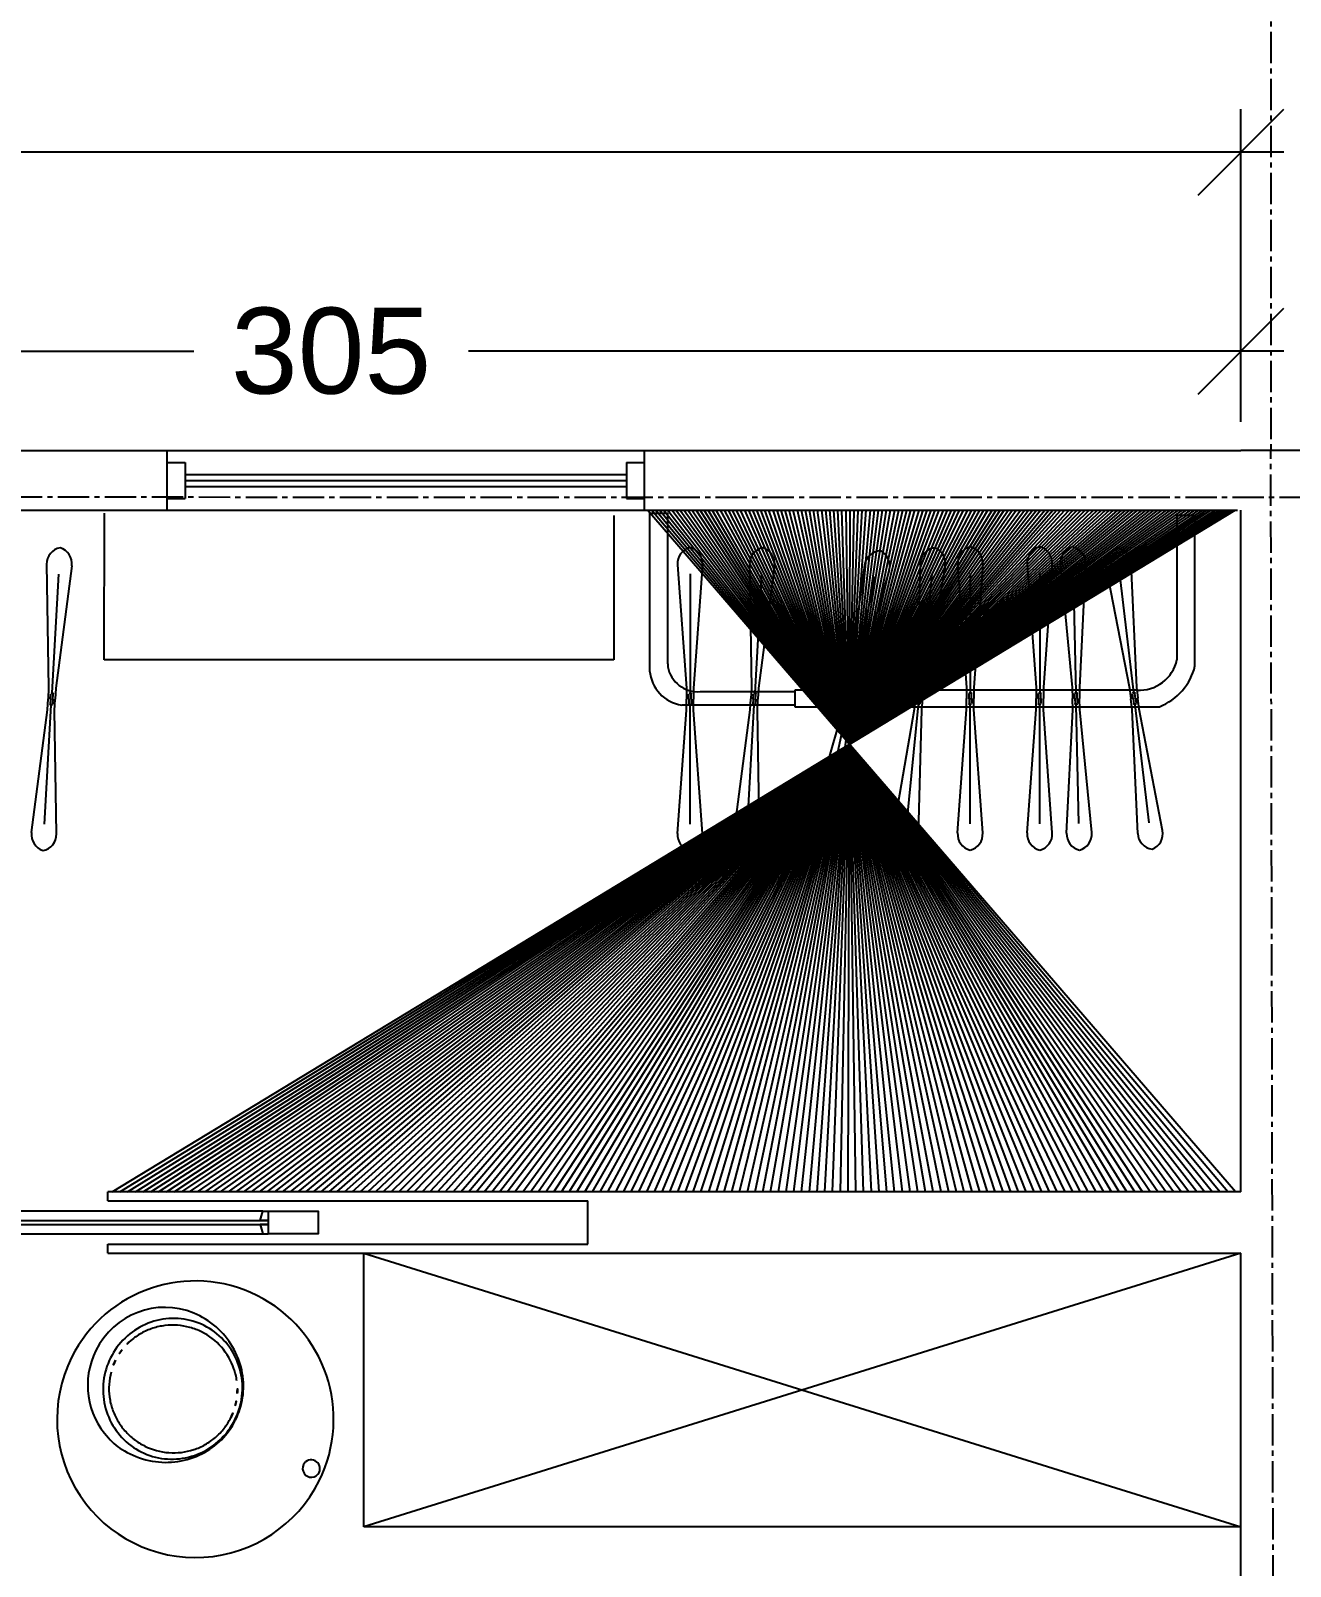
# Model space of a CAD drawing. Header units: inches. Extents: x 1683361338 to 1683364737, y 2652218797 to 2652228464.
# Drawn here: x 1683364045.7 to 1683364256.8, y 2652223435.2 to 2652223692.6 of the extents above; entities that cross this region are included whole.
import ezdxf

# ---------------------------------------------------------------- set-up
doc = ezdxf.new("R2010")
doc.units = ezdxf.units.IN
doc.header["$MEASUREMENT"] = 0
doc.linetypes.add('CENTER2', pattern=[1.125, 0.75, -0.125, 0.125, -0.125])
doc.layers.get('DEFPOINTS').update_dxf_attribs({"color": 210})
for name, color, linetype in [('A-ANNO-DIMS', 1, 'Continuous'), ('A-ANNO-SYMB', 3, 'Continuous'), ('A-DOOR-FULL', 4, 'Continuous'), ('A-FLOR-LEVL', 7, 'Continuous'), ('A-FURN', 5, 'Continuous'), ('A-FURNITURE', 9, 'Continuous'), ('A-GLAZ-FULL', 4, 'Continuous'), ('A-WALL-FULL-EXTR', 7, 'Continuous'), ('A-WALL-FULL-INTR', 7, 'Continuous'), ('G-ANNO-NPLT', 210, 'Continuous'), ('PROIETTATO', 2, 'Continuous')]:
    doc.layers.add(name, color=color, linetype=linetype)
doc.styles.add('ARIAL', font='Arial.ttf')
doc.dimstyles.new('TICK_36', dxfattribs={"dimtxt": 3.6, "dimasz": 3.6, "dimexe": 1.8, "dimexo": 1.2, "dimgap": 1.8, "dimtad": 0, "dimdec": 0, "dimzin": 0, "dimdsep": 46, "dimtxsty": 'ARIAL', "dimblk": 'OBLIQUE', "dimcen": 1.8, "dimdle": 1.8, "dimclrd": 256, "dimclrt": 256, "dimadec": 0, "dimazin": 0, "dimtfac": 1, "dimtdec": 0, "dimtmove": 1, "dimatfit": 3, "dimldrblk": 'OPEN90', "dimfxl": 1, "dimtfill": 1, "dimtolj": 1, "dimtzin": 0, "dimarcsym": 0})

# ---------------------------------------------------------------- blocks, each defined once
blk = doc.blocks.new('_Oblique')
at = {"color": 0, "linetype": 'ByBlock', "lineweight": -2}
blk.add_line((-0.5, -0.5), (0.5, 0.5), dxfattribs=at)
blk = doc.blocks.new('*D155')
at = {"layer": 'A-ANNO-DIMS', "color": 0, "lineweight": -2, "ltscale": 5, "transparency": 16777216}
for p, q in [((1683363608.569101, 2652223627.049181), (1683363608.569101, 2652223679.487602)), ((1683364248.569104, 2652223627.111681), (1683364248.569104, 2652223679.487602))]:
    blk.add_line(p, q, dxfattribs=at)
at = {"layer": 'A-ANNO-DIMS', "lineweight": -2, "ltscale": 5, "transparency": 16777216}
for p, q in [((1683363601.369101, 2652223672.287602), (1683363876.53763, 2652223672.287602)), ((1683364255.769104, 2652223672.287602), (1683363922.959458, 2652223672.287602))]:
    blk.add_line(p, q, dxfattribs=at)
at = {"layer": 'DEFPOINTS', "color": 0, "ltscale": 5, "transparency": 16777216}
for p in [(1683364248.569104, 2652223672.287602), (1683363608.569101, 2652223622.249181), (1683364248.569104, 2652223622.311681)]:
    blk.add_point(p, dxfattribs=at)
at = {"layer": 'A-ANNO-DIMS', "lineweight": -2, "ltscale": 5, "transparency": 16777216, "xscale": 14.4, "yscale": 14.4, "zscale": 14.4, "rotation": 180}
blk.add_blockref('_Oblique', (1683363608.569101, 2652223672.287602), dxfattribs=at)
at = {"layer": 'A-ANNO-DIMS', "lineweight": -2, "ltscale": 5, "transparency": 16777216, "xscale": 14.4, "yscale": 14.4, "zscale": 14.4}
blk.add_blockref('_Oblique', (1683364248.569104, 2652223672.287602), dxfattribs=at)
at = {"layer": 'A-ANNO-DIMS', "lineweight": 25, "ltscale": 5, "transparency": 16777216, "insert": (1683363899.748544, 2652223672.287602), "char_height": 14.4, "attachment_point": 5, "style": 'ARIAL', "bg_fill": 3, "box_fill_scale": 1.25, "bg_fill_color": 256, "bg_fill_true_color": 13158600, "bg_fill_transparency": 0}
blk.add_mtext('\\A1;640', dxfattribs=at)
blk = doc.blocks.new('_Open90')
at = {"color": 0, "linetype": 'ByBlock', "lineweight": -2}
for p, q in [((-0.5, 0.5), (0, 0)), ((0, 0), (-1, 0)), ((0, 0), (-0.5, -0.5))]:
    blk.add_line(p, q, dxfattribs=at)
blk = doc.blocks.new('*D137')
at = {"layer": 'A-ANNO-DIMS', "color": 0, "lineweight": -2, "ltscale": 5, "transparency": 16777216}
for p, q in [((1683363943.569102, 2652223627.049181), (1683363943.569102, 2652223646.103047)), ((1683364248.569104, 2652223627.049181), (1683364248.569104, 2652223646.103047))]:
    blk.add_line(p, q, dxfattribs=at)
at = {"layer": 'A-ANNO-DIMS', "lineweight": -2, "ltscale": 5, "transparency": 16777216}
for p, q in [((1683363936.369102, 2652223638.903048), (1683364073.054642, 2652223638.903048)), ((1683364255.769104, 2652223638.903048), (1683364119.083564, 2652223638.903048))]:
    blk.add_line(p, q, dxfattribs=at)
at = {"layer": 'DEFPOINTS', "color": 0, "ltscale": 5, "transparency": 16777216}
for p in [(1683364248.569104, 2652223638.903048), (1683363943.569102, 2652223622.249181), (1683364248.569104, 2652223622.249181)]:
    blk.add_point(p, dxfattribs=at)
at = {"layer": 'A-ANNO-DIMS', "lineweight": -2, "ltscale": 5, "transparency": 16777216, "xscale": 14.4, "yscale": 14.4, "zscale": 14.4, "rotation": 180}
blk.add_blockref('_Oblique', (1683363943.569102, 2652223638.903048), dxfattribs=at)
at = {"layer": 'A-ANNO-DIMS', "lineweight": -2, "ltscale": 5, "transparency": 16777216, "xscale": 14.4, "yscale": 14.4, "zscale": 14.4}
blk.add_blockref('_Oblique', (1683364248.569104, 2652223638.903048), dxfattribs=at)
at = {"layer": 'A-ANNO-DIMS', "lineweight": 25, "ltscale": 5, "transparency": 16777216, "insert": (1683364096.069103, 2652223638.903048), "char_height": 14.4, "attachment_point": 5, "style": 'ARIAL', "bg_fill": 3, "box_fill_scale": 1.25, "bg_fill_color": 256, "bg_fill_true_color": 13158600, "bg_fill_transparency": 0}
blk.add_mtext('\\A1;305', dxfattribs=at)

msp = doc.modelspace()

# ---------------------------------------------------------------- hatches: boundary and pattern name
at = {"layer": 'G-ANNO-NPLT', "ltscale": 11}
h = msp.add_hatch(dxfattribs=at)
h.set_pattern_fill('ANSI31', color=256, scale=28)
h.set_pattern_definition([(45, (821.122209072113, 3.615878105163574), (-2.474873734152916, 2.474873734152916), [])])
h.paths.add_polyline_path([(1683364068.586209, 2652223622.249181), (1683363943.569102, 2652223622.249181), (1683363928.569102, 2652223622.249181), (1683363848.569102, 2652223622.249181), (1683363848.569102, 2652223607.147754), (1683363899.746269, 2652223607.147754), (1683363928.569102, 2652223607.147754), (1683363928.569102, 2652223487.249181), (1683363933.569102, 2652223487.249181), (1683363933.569102, 2652223442.24918), (1683363943.069102, 2652223442.24918), (1683363943.069102, 2652223487.249181), (1683363976.481963, 2652223487.249181), (1683363976.481963, 2652223487.682783), (1683363976.481963, 2652223489.18616), (1683363974.37455, 2652223489.18616), (1683363974.37455, 2652223496.488277), (1683363976.481963, 2652223496.488277), (1683363976.481963, 2652223497.991654), (1683363943.569102, 2652223497.991654), (1683363943.569102, 2652223612.249181), (1683364068.586209, 2652223612.249181)])
h.paths.add_polyline_path([(1683364258.5691, 2652223622.249181), (1683364248.569104, 2652223622.249181), (1683364148.586209, 2652223622.249181), (1683364148.586209, 2652223612.249181), (1683364248.001793, 2652223612.249181), (1683364248.569104, 2652223612.249181), (1683364248.569104, 2652223497.991654), (1683364058.626745, 2652223497.991654), (1683364058.626745, 2652223496.499009), (1683364118.332582, 2652223496.499009), (1683364139.121443, 2652223496.499009), (1683364139.121443, 2652223489.249014), (1683364118.332582, 2652223489.249014), (1683364058.626745, 2652223489.249014), (1683364058.626745, 2652223487.756368), (1683364248.001793, 2652223487.756368), (1683364248.569104, 2652223487.756368), (1683364248.569104, 2652223167.249179), (1683364211.863545, 2652223167.249179), (1683364211.863545, 2652223157.249178), (1683364258.569099, 2652223157.249178)])

# ---------------------------------------------------------------- linework, layer by layer
at = {"layer": 'A-ANNO-SYMB', "linetype": 'CENTER2', "ltscale": 7}
msp.add_line((1683363176.132072, 2652223614.578469), (1683364258.5691, 2652223614.451468), dxfattribs=at)
at = {"layer": 'A-DOOR-FULL', "linetype": 'Continuous'}
for p, q in [((1683364058.626745, 2652223496.499009), (1683364058.626745, 2652223497.991654)), ((1683364058.626745, 2652223496.499009), (1683364118.332582, 2652223496.499009)), ((1683364118.332582, 2652223496.499009), (1683364139.121443, 2652223496.499009)), ((1683364139.121443, 2652223489.249014), (1683364139.121443, 2652223496.499009)), ((1683364038.348683, 2652223493.20879), (1683364085.500302, 2652223493.20879)), ((1683364038.348683, 2652223492.539232), (1683364085.500302, 2652223492.539232)), ((1683364084.630875, 2652223494.782252), (1683364039.21811, 2652223494.782252)), ((1683364085.500302, 2652223494.782252), (1683364085.500302, 2652223490.96577)), ((1683364039.21811, 2652223490.96577), (1683364084.630875, 2652223490.96577)), ((1683364058.626745, 2652223487.756368), (1683364058.626745, 2652223489.249014)), ((1683364058.626745, 2652223489.249014), (1683364118.332582, 2652223489.249014)), ((1683364118.332582, 2652223489.249014), (1683364139.121443, 2652223489.249014))]:
    msp.add_line(p, q, dxfattribs=at)
for points in [[(1683364085.500302, 2652223493.20879), (1683364084.161185, 2652223493.20879), (1683364084.630875, 2652223494.782252), (1683364085.500302, 2652223494.782252)], [(1683364085.500302, 2652223492.539232), (1683364084.161185, 2652223492.539232), (1683364084.630875, 2652223490.96577), (1683364085.500302, 2652223490.96577)], [(1683364085.500302, 2652223494.782252), (1683364093.86978, 2652223494.782252), (1683364093.86978, 2652223490.96577), (1683364085.500302, 2652223490.96577)]]:
    msp.add_lwpolyline(points, dxfattribs=at)
at = {"layer": 'A-FLOR-LEVL', "linetype": 'Continuous'}
for p, q in [((1683364068.586209, 2652223612.249181), (1683364068.586209, 2652223622.249181)), ((1683364148.586209, 2652223612.249181), (1683364148.586209, 2652223622.249181))]:
    msp.add_line(p, q, dxfattribs=at)
at = {"layer": 'A-FURN'}
for p, q in [((1683364058.005853, 2652223587.167284), (1683364058.09775, 2652223611.751405)), ((1683364143.44175, 2652223611.384405), (1683364143.44175, 2652223587.167284)), ((1683364149.458668, 2652223611.770809), (1683364149.458668, 2652223587.553689)), ((1683364149.458668, 2652223611.770809), (1683364152.484848, 2652223611.770809)), ((1683364152.484848, 2652223586.533865), (1683364152.484848, 2652223611.770809)), ((1683364237.828848, 2652223611.403808), (1683364237.828848, 2652223587.186688)), ((1683364237.828848, 2652223611.403808), (1683364240.855028, 2652223611.403808)), ((1683364240.855028, 2652223586.166865), (1683364240.855028, 2652223611.403808)), ((1683364149.458668, 2652223587.553689), (1683364149.458668, 2652223585.359368)), ((1683364143.44175, 2652223587.167284), (1683364058.005853, 2652223587.167284)), ((1683364152.484848, 2652223586.533865), (1683364152.484848, 2652223586.025506)), ((1683364157.938398, 2652223581.850557), (1683364173.768943, 2652223581.850557)), ((1683364183.460046, 2652223582.105052), (1683364173.768943, 2652223582.105052)), ((1683364173.768943, 2652223582.105052), (1683364173.768943, 2652223579.323293)), ((1683364231.114297, 2652223582.105052), (1683364183.460046, 2652223582.105052)), ((1683364173.768943, 2652223579.579951), (1683364154.851704, 2652223579.579951)), ((1683364173.768943, 2652223579.323293), (1683364183.27814, 2652223579.323293)), ((1683364183.27814, 2652223579.323293), (1683364234.895857, 2652223579.323293))]:
    msp.add_line(p, q, dxfattribs=at)
at = {"layer": 'A-FURN', "linetype": 'Continuous'}
for p, q in [((1683364048.387084, 2652223603.189174), (1683364048.723976, 2652223582.4739)), ((1683364154.127561, 2652223603.106597), (1683364155.630356, 2652223582.443159)), ((1683364158.329275, 2652223603.106597), (1683364156.826479, 2652223582.443159)), ((1683364166.183608, 2652223603.189174), (1683364166.5205, 2652223582.4739)), ((1683364185.479868, 2652223603.05512), (1683364182.682672, 2652223582.526804)), ((1683364194.798883, 2652223603.300423), (1683364194.234821, 2652223582.59009)), ((1683364201.078812, 2652223603.203131), (1683364202.581608, 2652223582.539692)), ((1683364205.280526, 2652223603.203131), (1683364203.777731, 2652223582.539692)), ((1683364212.742349, 2652223603.203131), (1683364214.245144, 2652223582.539692)), ((1683364216.944063, 2652223603.203131), (1683364215.441267, 2652223582.539692)), ((1683364218.312074, 2652223603.149081), (1683364220.287964, 2652223582.525503)), ((1683364222.512685, 2652223603.24536), (1683364221.483773, 2652223582.552911)), ((1683364230.111373, 2652223603.293703), (1683364231.059035, 2652223582.597374)), ((1683364050.398014, 2652223601.53546), (1683364049.27551, 2652223581.632051)), ((1683364052.582132, 2652223602.952584), (1683364049.918201, 2652223582.406549)), ((1683364156.228418, 2652223601.568738), (1683364156.228418, 2652223581.633701)), ((1683364168.194538, 2652223601.53546), (1683364167.072034, 2652223581.632051)), ((1683364170.378656, 2652223602.952584), (1683364167.714726, 2652223582.406549)), ((1683364187.21782, 2652223601.11653), (1683364183.100663, 2652223581.611281)), ((1683364189.590996, 2652223602.187346), (1683364183.853007, 2652223582.27977)), ((1683364196.736014, 2652223601.560844), (1683364194.749232, 2652223581.725058)), ((1683364198.979679, 2652223602.881669), (1683364195.424989, 2652223582.470881)), ((1683364203.179669, 2652223601.665273), (1683364203.179669, 2652223581.730235)), ((1683364214.843206, 2652223601.665273), (1683364214.843206, 2652223581.730235)), ((1683364220.447619, 2652223601.659765), (1683364220.904417, 2652223581.729962)), ((1683364225.939054, 2652223602.797563), (1683364229.87128, 2652223582.456135)), ((1683364228.206804, 2652223601.518533), (1683364230.560738, 2652223581.72296)), ((1683364048.723976, 2652223582.4739), (1683364048.619842, 2652223580.62747)), ((1683364049.918201, 2652223582.406549), (1683364049.814067, 2652223580.560118)), ((1683364155.630356, 2652223582.443159), (1683364155.630356, 2652223580.593794)), ((1683364156.826479, 2652223582.443159), (1683364156.826479, 2652223580.593794)), ((1683364166.5205, 2652223582.4739), (1683364166.416366, 2652223580.62747)), ((1683364167.714726, 2652223582.406549), (1683364167.610592, 2652223580.560118)), ((1683364182.682672, 2652223582.526804), (1683364182.300725, 2652223580.71731)), ((1683364194.234821, 2652223582.59009), (1683364194.050508, 2652223580.749933)), ((1683364195.424989, 2652223582.470881), (1683364195.240676, 2652223580.630723)), ((1683364202.581608, 2652223582.539692), (1683364202.581608, 2652223580.690328)), ((1683364203.777731, 2652223582.539692), (1683364203.777731, 2652223580.690328)), ((1683364214.245144, 2652223582.539692), (1683364214.245144, 2652223580.690328)), ((1683364215.441267, 2652223582.539692), (1683364215.441267, 2652223580.690328)), ((1683364220.287964, 2652223582.525503), (1683364220.330341, 2652223580.676624)), ((1683364221.483773, 2652223582.552911), (1683364221.52615, 2652223580.704032)), ((1683364229.87128, 2652223582.456135), (1683364230.089653, 2652223580.619709)), ((1683364231.059035, 2652223582.597374), (1683364231.277408, 2652223580.760947)), ((1683364048.515708, 2652223578.781039), (1683364048.619842, 2652223580.62747)), ((1683364049.019783, 2652223580.604914), (1683364048.972348, 2652223579.763828)), ((1683364049.019783, 2652223580.604914), (1683364049.067219, 2652223581.446)), ((1683364049.414126, 2652223580.582674), (1683364049.366691, 2652223579.741588)), ((1683364049.414126, 2652223580.582674), (1683364049.461561, 2652223581.42376)), ((1683364049.709933, 2652223578.713687), (1683364049.814067, 2652223580.560118)), ((1683364155.630356, 2652223578.744429), (1683364155.630356, 2652223580.593794)), ((1683364156.030933, 2652223580.593794), (1683364156.030933, 2652223581.436216)), ((1683364156.030933, 2652223580.593794), (1683364156.030933, 2652223579.751371)), ((1683364156.425903, 2652223580.593794), (1683364156.425903, 2652223581.436216)), ((1683364156.425903, 2652223580.593794), (1683364156.425903, 2652223579.751371)), ((1683364156.826479, 2652223578.744429), (1683364156.826479, 2652223580.593794)), ((1683364166.312232, 2652223578.781039), (1683364166.416366, 2652223580.62747)), ((1683364166.816308, 2652223580.604914), (1683364166.768872, 2652223579.763828)), ((1683364166.816308, 2652223580.604914), (1683364166.863743, 2652223581.446)), ((1683364167.21065, 2652223580.582674), (1683364167.163215, 2652223579.741588)), ((1683364167.21065, 2652223580.582674), (1683364167.258085, 2652223581.42376)), ((1683364167.506457, 2652223578.713687), (1683364167.610592, 2652223580.560118)), ((1683364181.918778, 2652223578.907817), (1683364182.300725, 2652223580.71731)), ((1683364182.692666, 2652223580.63458), (1683364182.518681, 2652223579.810319)), ((1683364182.692666, 2652223580.63458), (1683364182.86665, 2652223581.45884)), ((1683364183.079119, 2652223580.553008), (1683364182.905135, 2652223579.728747)), ((1683364183.079119, 2652223580.553008), (1683364183.253104, 2652223581.377268)), ((1683364183.089113, 2652223578.660783), (1683364183.47106, 2652223580.470277)), ((1683364183.853007, 2652223582.27977), (1683364183.47106, 2652223580.470277)), ((1683364193.866196, 2652223578.909775), (1683364194.050508, 2652223580.749933)), ((1683364194.449091, 2652223580.71001), (1683364194.365133, 2652223579.871781)), ((1683364194.449091, 2652223580.71001), (1683364194.533049, 2652223581.548238)), ((1683364194.842093, 2652223580.670646), (1683364194.758135, 2652223579.832418)), ((1683364194.842093, 2652223580.670646), (1683364194.926052, 2652223581.508874)), ((1683364195.056364, 2652223578.790566), (1683364195.240676, 2652223580.630723)), ((1683364202.581608, 2652223578.840963), (1683364202.581608, 2652223580.690328)), ((1683364202.982185, 2652223580.690328), (1683364202.982185, 2652223581.532751)), ((1683364202.982185, 2652223580.690328), (1683364202.982185, 2652223579.847906)), ((1683364203.377154, 2652223580.690328), (1683364203.377154, 2652223581.532751)), ((1683364203.377154, 2652223580.690328), (1683364203.377154, 2652223579.847906)), ((1683364203.777731, 2652223578.840963), (1683364203.777731, 2652223580.690328)), ((1683364214.245144, 2652223578.840963), (1683364214.245144, 2652223580.690328)), ((1683364214.645721, 2652223580.690328), (1683364214.645721, 2652223581.532751)), ((1683364214.645721, 2652223580.690328), (1683364214.645721, 2652223579.847906)), ((1683364215.04069, 2652223580.690328), (1683364215.04069, 2652223581.532751)), ((1683364215.04069, 2652223580.690328), (1683364215.04069, 2652223579.847906)), ((1683364215.441267, 2652223578.840963), (1683364215.441267, 2652223580.690328)), ((1683364220.372718, 2652223578.827745), (1683364220.330341, 2652223580.676624)), ((1683364220.730813, 2652223580.685803), (1683364220.711509, 2652223581.528004)), ((1683364220.730813, 2652223580.685803), (1683364220.750116, 2652223579.843602)), ((1683364221.125678, 2652223580.694853), (1683364221.106374, 2652223581.537055)), ((1683364221.125678, 2652223580.694853), (1683364221.144981, 2652223579.852652)), ((1683364221.568527, 2652223578.855153), (1683364221.52615, 2652223580.704032)), ((1683364230.308026, 2652223578.783282), (1683364230.089653, 2652223580.619709)), ((1683364230.487428, 2652223580.667009), (1683364230.387954, 2652223581.503538)), ((1683364230.487428, 2652223580.667009), (1683364230.586901, 2652223579.83048)), ((1683364230.879633, 2652223580.713647), (1683364230.78016, 2652223581.550176)), ((1683364230.879633, 2652223580.713647), (1683364230.979107, 2652223579.877118)), ((1683364231.495781, 2652223578.92452), (1683364231.277408, 2652223580.760947)), ((1683364045.851778, 2652223558.235003), (1683364048.515708, 2652223578.781039)), ((1683364048.035896, 2652223559.652127), (1683364049.1584, 2652223579.555536)), ((1683364050.046826, 2652223557.998413), (1683364049.709933, 2652223578.713687)), ((1683364154.127561, 2652223558.08099), (1683364155.630356, 2652223578.744429)), ((1683364156.228418, 2652223559.618849), (1683364156.228418, 2652223579.553886)), ((1683364158.329275, 2652223558.08099), (1683364156.826479, 2652223578.744429)), ((1683364163.648302, 2652223558.235003), (1683364166.312232, 2652223578.781039)), ((1683364165.83242, 2652223559.652127), (1683364166.954924, 2652223579.555536)), ((1683364167.84335, 2652223557.998413), (1683364167.506457, 2652223578.713687)), ((1683364176.180789, 2652223559.000241), (1683364181.918778, 2652223578.907817)), ((1683364178.553965, 2652223560.071057), (1683364182.671122, 2652223579.576306)), ((1683364180.291917, 2652223558.132467), (1683364183.089113, 2652223578.660783)), ((1683364190.311506, 2652223558.498987), (1683364193.866196, 2652223578.909775)), ((1683364192.555171, 2652223559.819812), (1683364194.541952, 2652223579.655598)), ((1683364194.492301, 2652223558.080233), (1683364195.056364, 2652223578.790566)), ((1683364201.078812, 2652223558.177525), (1683364202.581608, 2652223578.840963)), ((1683364203.179669, 2652223559.715383), (1683364203.179669, 2652223579.650421)), ((1683364205.280526, 2652223558.177525), (1683364203.777731, 2652223578.840963)), ((1683364212.742349, 2652223558.177525), (1683364214.245144, 2652223578.840963)), ((1683364214.843206, 2652223559.715383), (1683364214.843206, 2652223579.650421)), ((1683364216.944063, 2652223558.177525), (1683364215.441267, 2652223578.840963)), ((1683364219.343805, 2652223558.135296), (1683364220.372718, 2652223578.827745)), ((1683364221.408872, 2652223559.720891), (1683364220.952074, 2652223579.650694)), ((1683364223.544416, 2652223558.231575), (1683364221.568527, 2652223578.855153)), ((1683364231.255688, 2652223558.086954), (1683364230.308026, 2652223578.783282)), ((1683364233.160257, 2652223559.862123), (1683364230.806323, 2652223579.657696)), ((1683364235.428007, 2652223558.583093), (1683364231.495781, 2652223578.92452)), ((1683364101.5783, 2652223487.756368), (1683364248.569104, 2652223487.756368)), ((1683364101.5783, 2652223487.756368), (1683364248.569104, 2652223441.862083)), ((1683364248.569104, 2652223487.756368), (1683364101.5783, 2652223441.862083))]:
    msp.add_line(p, q, dxfattribs=at)
at = {"layer": 'A-FURN', "lineweight": 25}
msp.add_line((1683364101.5783, 2652223443.506314), (1683364101.5783, 2652223487.756368), dxfattribs=at)
at = {"layer": 'A-FURN', "ltscale": 11}
for p, q in [((1683364101.5783, 2652223441.862083), (1683364101.5783, 2652223443.506314)), ((1683364248.569104, 2652223441.862083), (1683364101.5783, 2652223441.862083))]:
    msp.add_line(p, q, dxfattribs=at)
at = {"layer": 'A-FURN', "linetype": 'Continuous'}
for points in [[(1683364080.046734, 2652223459.762874), (1683364080.259145, 2652223460.211255), (1683364080.453802, 2652223460.66782), (1683364080.630453, 2652223461.13204), (1683364080.78885, 2652223461.603374), (1683364080.928749, 2652223462.081275), (1683364081.049911, 2652223462.565186), (1683364081.152104, 2652223463.054534), (1683364081.235103, 2652223463.548736), (1683364081.298689, 2652223464.04719), (1683364081.342653, 2652223464.549277), (1683364081.366797, 2652223465.054359), (1683364081.370935, 2652223465.561777), (1683364081.354898, 2652223466.070849), (1683364081.318532, 2652223466.580873), (1683364081.261707, 2652223467.091122), (1683364081.184311, 2652223467.600844), (1683364081.086263, 2652223468.109268), (1683364080.967509, 2652223468.615597), (1683364080.828026, 2652223469.119012), (1683364080.667828, 2652223469.618677), (1683364080.486968, 2652223470.113733), (1683364080.285537, 2652223470.603305), (1683364080.063672, 2652223471.086506), (1683364079.821557, 2652223471.562434), (1683364079.559423, 2652223472.030182), (1683364079.277554, 2652223472.488834), (1683364078.976282, 2652223472.937478), (1683364078.655999, 2652223473.3752), (1683364078.317146, 2652223473.801095), (1683364077.960221, 2652223474.214272), (1683364077.585778, 2652223474.613851), (1683364077.194425, 2652223474.998978), (1683364076.786822, 2652223475.368821), (1683364076.363682, 2652223475.722579), (1683364075.925769, 2652223476.059485), (1683364075.473893, 2652223476.378813), (1683364075.008909, 2652223476.679877), (1683364074.531714, 2652223476.962037), (1683364074.043242, 2652223477.224705), (1683364073.544461, 2652223477.467345), (1683364073.036367, 2652223477.689477)], [(1683364061.422038, 2652223454.613465), (1683364061.903224, 2652223454.337954), (1683364062.395357, 2652223454.082125), (1683364062.897459, 2652223453.846496), (1683364063.408524, 2652223453.631527), (1683364063.927523, 2652223453.437622), (1683364064.453409, 2652223453.265122), (1683364064.985123, 2652223453.11431), (1683364065.521595, 2652223452.985405), (1683364066.061754, 2652223452.878568), (1683364066.60453, 2652223452.793896), (1683364067.14886, 2652223452.731427), (1683364067.693693, 2652223452.691143), (1683364068.23799, 2652223452.672966), (1683364068.780736, 2652223452.676767), (1683364069.320936, 2652223452.702364), (1683364069.857621, 2652223452.749527), (1683364070.389856, 2652223452.81798), (1683364070.916732, 2652223452.907406), (1683364071.437379, 2652223453.01745), (1683364071.95096, 2652223453.147722), (1683364072.456676, 2652223453.297801), (1683364072.953767, 2652223453.467238), (1683364073.441509, 2652223453.655564), (1683364073.919217, 2652223453.862288), (1683364074.386244, 2652223454.086901), (1683364074.841981, 2652223454.328883), (1683364075.285853, 2652223454.587704), (1683364075.717321, 2652223454.862826), (1683364076.135878, 2652223455.153706), (1683364076.541048, 2652223455.459799), (1683364076.932386, 2652223455.780559), (1683364077.309472, 2652223456.115441), (1683364077.67191, 2652223456.463901), (1683364078.01933, 2652223456.825398), (1683364078.351378, 2652223457.199397), (1683364078.667722, 2652223457.585362), (1683364078.968042, 2652223457.982766), (1683364079.252034, 2652223458.391079), (1683364079.519406, 2652223458.809779), (1683364079.769875, 2652223459.238341), (1683364080.003168, 2652223459.676243), (1683364080.046734, 2652223459.762874)]]:
    msp.add_lwpolyline(points, dxfattribs=at)
for centre, radius, start, end in [((1683364051.16809, 2652223603.234402), 2.781373731601104, 100.7787634400233, 180.9317062871686), ((1683364049.823846, 2652223603.310214), 2.781373731601104, 352.6124227727273, 72.76539723145143), ((1683364156.901608, 2652223603.308346), 2.781373731601096, 104.0066903559734, 184.159632385061), ((1683364155.555228, 2652223603.308346), 2.781373731601096, 355.8403676149387, 75.99330964403326), ((1683364168.964614, 2652223603.234402), 2.781373731601104, 100.7787634400233, 180.9317062871686), ((1683364167.62037, 2652223603.310214), 2.781373731601104, 352.6124227727273, 72.76539723145143), ((1683364197.579226, 2652223603.224699), 2.781373731601045, 98.2869472173484, 178.4399012136274), ((1683364196.23955, 2652223603.358882), 2.781373731601045, 350.1206176615102, 70.27355735754209), ((1683364203.852859, 2652223603.40488), 2.781373731600718, 104.0066771017441, 184.1596318896295), ((1683364202.506479, 2652223603.40488), 2.781373731600718, 355.8403681103705, 75.99332289824918), ((1683364215.516396, 2652223603.40488), 2.781373731600718, 104.0066771017441, 184.1596318896295), ((1683364214.170016, 2652223603.40488), 2.781373731600718, 355.8403681103705, 75.99332289824918), ((1683364221.08077, 2652223603.414341), 2.781373731600643, 105.3196840031093, 185.4726331767611), ((1683364219.734744, 2652223603.38349), 2.781373731600643, 357.1533722673582, 77.30633196217133), ((1683364228.669871, 2652223603.325461), 2.781373731600829, 110.7880035118234, 190.9409604890961), ((1683364227.332911, 2652223603.16648), 2.781373731600829, 2.621685614665852, 82.77462992690936), ((1683364188.235775, 2652223602.679599), 2.781373731601002, 92.08768577915129, 172.240649159766), ((1683364186.918423, 2652223602.957665), 2.781373731601002, 343.9213535010751, 64.07431664399515), ((1683364049.216955, 2652223580.593794), 0.2415801132401664, 141.6044347187988, 211.9397310088955), ((1683364049.26439, 2652223581.43488), 0.1974845387200474, 356.7720661686124, 176.7720661686124), ((1683364049.216955, 2652223580.593794), 0.2415801132401664, 321.6044347187988, 31.93973100889549), ((1683364156.228418, 2652223580.593794), 0.2415801132401659, 144.8323320279452, 215.1676679720548), ((1683364156.228418, 2652223581.436216), 0.197484538720047, 0, 180), ((1683364156.228418, 2652223580.593794), 0.2415801132401659, 324.8323320279451, 35.16766797205482), ((1683364167.013479, 2652223580.593794), 0.2415801132401664, 141.6044347187988, 211.9397310088955), ((1683364167.060914, 2652223581.43488), 0.1974845387200474, 356.7720661686124, 176.7720661686124), ((1683364167.013479, 2652223580.593794), 0.2415801132401664, 321.6044347187988, 31.93973100889549), ((1683364182.885892, 2652223580.593794), 0.2415801132401576, 132.9133516908452, 203.2486615225642), ((1683364183.059877, 2652223581.418054), 0.1974845387200403, 348.0809994573764, 168.0809994573765), ((1683364182.885892, 2652223580.593794), 0.2415801132401576, 312.9133516908452, 23.24866152256416), ((1683364194.561634, 2652223579.8521), 0.1974845387200433, 174.2802474989793, 354.2802474989792), ((1683364194.645592, 2652223580.690328), 0.2415801132401613, 139.1126028262772, 209.4479296273833), ((1683364194.72955, 2652223581.528556), 0.1974845387200433, 354.2802474989792, 174.2802474989793), ((1683364194.645592, 2652223580.690328), 0.2415801132401613, 319.1126028262772, 29.44792962738335), ((1683364203.179669, 2652223580.690328), 0.241580113240133, 144.8323582958398, 215.1676417041601), ((1683364203.179669, 2652223581.532751), 0.19748453872002, 0, 180), ((1683364203.179669, 2652223579.847906), 0.19748453872002, 180, 0), ((1683364203.179669, 2652223580.690328), 0.241580113240133, 324.8323582958398, 35.16764170416019), ((1683364214.843206, 2652223580.690328), 0.241580113240133, 144.8323582958398, 215.1676417041601), ((1683364214.843206, 2652223581.532751), 0.19748453872002, 0, 180), ((1683364214.843206, 2652223579.847906), 0.19748453872002, 180, 0), ((1683364214.843206, 2652223580.690328), 0.241580113240133, 324.8323582958398, 35.16764170416019), ((1683364220.928245, 2652223580.690328), 0.2415801132401264, 146.1453545897668, 216.4806488888594), ((1683364220.908942, 2652223581.532529), 0.1974845387200148, 1.31304126069987, 181.3130412606997), ((1683364220.947549, 2652223579.848127), 0.1974845387200148, 181.3130412606997, 1.31304126069987), ((1683364220.928245, 2652223580.690328), 0.2415801132401264, 326.1453545897667, 36.48064888885942), ((1683364230.584057, 2652223581.526857), 0.197484538720028, 6.781314776628891, 186.7813147766288), ((1683364230.68353, 2652223580.690328), 0.2415801132401426, 151.6136698950436, 221.9489676470094), ((1683364230.783004, 2652223579.853799), 0.197484538720028, 186.7813147766288, 6.781314776628891), ((1683364230.68353, 2652223580.690328), 0.2415801132401426, 331.6136698950436, 41.94896764700941), ((1683364049.169519, 2652223579.752707), 0.1974845387200474, 176.7720661686124, 356.7720661686124), ((1683364156.228418, 2652223579.751371), 0.197484538720047, 180, 0), ((1683364166.966044, 2652223579.752707), 0.1974845387200474, 176.7720661686124, 356.7720661686124), ((1683364182.711908, 2652223579.769533), 0.1974845387200403, 168.0809994573765, 348.0809994573764), ((1683364048.610064, 2652223557.877374), 2.781373731601104, 172.6124227727274, 252.7653972314515), ((1683364047.26582, 2652223557.953186), 2.781373731601104, 280.7787634400232, 0.931706287168644), ((1683364156.901608, 2652223557.879241), 2.781373731601096, 175.8403676149389, 255.9933096440265), ((1683364155.555228, 2652223557.879241), 2.781373731601096, 284.0066903559734, 4.159632385061097), ((1683364166.406588, 2652223557.877374), 2.781373731601104, 172.6124227727274, 252.7653972314515), ((1683364165.062344, 2652223557.953186), 2.781373731601104, 280.7787634400232, 0.931706287168644), ((1683364178.853362, 2652223558.229922), 2.781373731601002, 163.9213535010752, 244.0743166439952), ((1683364177.53601, 2652223558.507988), 2.781373731601002, 272.0876857791513, 352.240649159766), ((1683364193.051635, 2652223558.021774), 2.781373731601045, 170.1206176615102, 250.2735573575421), ((1683364191.711958, 2652223558.155958), 2.781373731601045, 278.2869472173484, 358.4399012136273), ((1683364203.852859, 2652223557.975776), 2.781373731600718, 175.8403681103705, 255.9933228982491), ((1683364202.506479, 2652223557.975776), 2.781373731600718, 284.0066771017441, 4.15963188962949), ((1683364215.516396, 2652223557.975776), 2.781373731600718, 175.8403681103705, 255.9933228982491), ((1683364214.170016, 2652223557.975776), 2.781373731600718, 284.0066771017441, 4.15963188962949), ((1683364222.121747, 2652223557.997166), 2.781373731600643, 177.1533722673582, 257.3063319621713), ((1683364220.775721, 2652223557.966314), 2.781373731600643, 285.3196840031161, 5.472633176761204), ((1683364234.03415, 2652223558.214176), 2.781373731600829, 182.6216856146658, 262.7746299269094), ((1683364232.697189, 2652223558.055195), 2.781373731600829, 290.7880035118234, 10.94096048909614), ((1683364073.307679, 2652223459.898589), 23.17593804454809, 333.5231887956122, 153.5231887956122), ((1683364073.307679, 2652223459.898589), 23.17593804454809, 153.5231887956122, 333.5231887956122), ((1683364065.223326, 2652223462.088381), 8.385950083761863, 219.2234341335601, 243.0448792702447), ((1683364092.744361, 2652223451.636283), 1.45224410353999, 153.5231887956122, 333.5231887956122), ((1683364092.744361, 2652223451.636283), 1.45224410353999, 333.5231887956122, 153.5231887956122)]:
    msp.add_arc(centre, radius, start, end, dxfattribs=at)
at = {"layer": 'A-FURN'}
for centre, radius, start, end in [((1683364155.818659, 2652223585.888213), 6.381940325442499, 184.7533058754988, 261.2853098014462), ((1683364157.541223, 2652223586.981084), 5.145877572055744, 190.7018316195745, 274.4266769364114), ((1683364231.535073, 2652223588.525973), 6.434693904835068, 266.2506510099712, 347.9869114351683), ((1683364231.364828, 2652223588.414322), 9.75268996207386, 291.2265730497973, 346.6767336381741)]:
    msp.add_arc(centre, radius, start, end, dxfattribs=at)
at = {"layer": 'A-FURN', "linetype": 'Continuous'}
for centre, major_axis, ratio, start_param, end_param in [((1683364068.057515, 2652223465.73442), (5.77413116595991, 11.59286555591945), 0.9848077530122064, 6.351562830364902, 7.853981633974477), ((1683364069.528179, 2652223465.001917), (5.273172039834697, 10.58707756266817), 0.9848077530122068, 6.108652381980144, 6.806784054584107), ((1683364069.528179, 2652223465.001917), (5.273172039834694, 10.58707756266816), 0.9848077530122089, 0.8726646259971603, 1.221730466075387), ((1683364069.528179, 2652223465.001917), (5.273172039834696, 10.58707756266816), 0.9848077530122089, 0.5235987755982946, 0.8726645602791077), ((1683364069.528179, 2652223465.001917), (5.273172039834704, 10.58707756266818), 0.9848077530122058, 5.410520681182411, 6.108652376110789), ((1683364069.528179, 2652223465.001917), (5.273172039834696, 10.58707756266816), 0.9848077530122082, 1.221730476396026, 1.570796326794891), ((1683364068.057515, 2652223465.73442), (5.774131165960538, 11.59286555591913), 0.9848077530122072, 1.57079632679495, 2.792526610292346), ((1683364069.528179, 2652223465.001917), (5.273172039835241, 10.58707756266789), 0.9848077530122077, 1.570796326794947, 1.919862177193813), ((1683364069.528179, 2652223465.001917), (5.273172039834703, 10.58707756266818), 0.9848077530122068, 5.061454841104181, 5.410520673588209), ((1683364069.528179, 2652223465.001917), (5.273172039834704, 10.58707756266818), 0.9848077530122058, 1.919862187514388, 2.268928027592622), ((1683364069.528179, 2652223465.001917), (5.273172039834704, 10.58707756266818), 0.9848077530122058, 2.268928093310671, 2.617993877991487), ((1683364069.528179, 2652223465.001917), (5.273172039835189, 10.58707756266792), 0.9848077530122074, 4.712388980384726, 5.061454830783591), ((1683364069.528179, 2652223465.001917), (5.273172039834696, 10.58707756266816), 0.9848077530122089, 4.014257287181147, 4.712388980384682), ((1683364069.528179, 2652223465.001917), (5.273172039834704, 10.58707756266818), 0.9848077530122058, 2.617993906185256, 3.316125578789219), ((1683364069.528179, 2652223465.001917), (5.273172039834697, 10.58707756266817), 0.9848077530122074, 3.316125584658569, 4.01425727958695)]:
    msp.add_ellipse(centre, major_axis=major_axis, ratio=ratio, start_param=start_param, end_param=end_param, dxfattribs=at)
for points, knots in [([(1683364068.214979, 2652223475.594703), (1683364067.517392, 2652223475.510204), (1683364066.141387, 2652223475.203121), (1683364064.840261, 2652223474.642004), (1683364064.233876, 2652223474.291453)], [0.6875, 0.6875, 0.6875, 0.6875, 0.75, 0.8124999913236898, 0.8124999913236898, 0.8124999913236898, 0.8124999913236898]), ([(1683364080.26614, 2652223466.306868), (1683364080.17245, 2652223467.003093), (1683364079.685119, 2652223469.064822), (1683364078.605545, 2652223470.922258), (1683364077.678271, 2652223471.977457)], [0.1875, 0.1875, 0.1875, 0.1875, 0.25, 0.375, 0.375, 0.375, 0.375]), ([(1683364059.194752, 2652223467.809171), (1683364059.012745, 2652223467.133025), (1683364058.781547, 2652223465.736083), (1683364058.830899, 2652223464.325602), (1683364058.924364, 2652223463.629303)], [0.0625000014093909, 0.0625000014093909, 0.0625000014093909, 0.0625000014093909, 0.125, 0.1874999903474401, 0.1874999903474401, 0.1874999903474401, 0.1874999903474401]), ([(1683364058.924364, 2652223463.629303), (1683364059.017827, 2652223462.932995), (1683364059.342325, 2652223461.558287), (1683364059.930351, 2652223460.27436), (1683364060.283288, 2652223459.666674)], [0.1875, 0.1875, 0.1875, 0.1875, 0.25, 0.3124999951096052, 0.3124999951096052, 0.3124999951096052, 0.3124999951096052]), ([(1683364060.283284, 2652223459.666813), (1683364060.63622, 2652223459.05916), (1683364061.45998, 2652223457.912146), (1683364062.491466, 2652223456.948661), (1683364063.048553, 2652223456.520433)], [0.3125, 0.3125, 0.3125, 0.3125, 0.375, 0.4374999978132891, 0.4374999978132891, 0.4374999978132891, 0.4374999978132891]), ([(1683364076.680736, 2652223456.855501), (1683364077.213515, 2652223457.314571), (1683364078.189264, 2652223458.340823), (1683364078.932728, 2652223459.523736), (1683364079.250778, 2652223460.159321)], [0.8750000043057887, 0.8750000043057887, 0.8750000043057887, 0.8750000043057887, 0.9375, 1, 1, 1, 1]), ([(1683364063.048654, 2652223456.519987), (1683364063.605765, 2652223456.091653), (1683364065.40069, 2652223454.968256), (1683364067.473542, 2652223454.395691), (1683364068.873429, 2652223454.294247)], [0.4375, 0.4375, 0.4375, 0.4375, 0.5, 0.625, 0.625, 0.625, 0.625])]:
    msp.add_open_spline(points, degree=3, knots=knots, dxfattribs=at)
for points in [[(1683364070.318924, 2652223475.643893), (1683364069.618332, 2652223475.696053), (1683364068.913806, 2652223475.677402), (1683364068.216839, 2652223475.592001)], [(1683364072.392417, 2652223475.284104), (1683364071.714933, 2652223475.470564), (1683364071.019086, 2652223475.592506), (1683364070.318924, 2652223475.643893)], [(1683364074.358307, 2652223474.532563), (1683364073.729451, 2652223474.845891), (1683364073.069593, 2652223475.098347), (1683364072.391956, 2652223475.28516)], [(1683364077.678271, 2652223471.977457), (1683364076.750959, 2652223473.032954), (1683364075.616305, 2652223473.905039), (1683364074.358307, 2652223474.532563)], [(1683364062.511424, 2652223473.081946), (1683364061.978659, 2652223472.622661), (1683364061.46288, 2652223472.130147), (1683364061.060981, 2652223471.55684)], [(1683364064.233876, 2652223474.291453), (1683364063.621866, 2652223473.946468), (1683364063.058499, 2652223473.529466), (1683364062.511425, 2652223473.081946)], [(1683364059.941238, 2652223469.776945), (1683364059.625173, 2652223469.139137), (1683364059.376759, 2652223468.485317), (1683364059.194752, 2652223467.809171)], [(1683364061.060981, 2652223471.55684), (1683364060.631158, 2652223471.004353), (1683364060.259369, 2652223470.412708), (1683364059.941238, 2652223469.776945)], [(1683364080.339532, 2652223464.203622), (1683364080.384761, 2652223464.905459), (1683364080.35983, 2652223465.61065), (1683364080.26614, 2652223466.306868)], [(1683364079.250778, 2652223460.159321), (1683364079.56683, 2652223460.797146), (1683364079.815177, 2652223461.450975), (1683364079.997045, 2652223462.127134)], [(1683364079.997045, 2652223462.127134), (1683364080.178913, 2652223462.803294), (1683364080.294302, 2652223463.501783), (1683364080.339532, 2652223464.203622)], [(1683364074.958274, 2652223455.646623), (1683364075.570275, 2652223455.991416), (1683364076.133642, 2652223456.408198), (1683364076.680736, 2652223456.855501)], [(1683364068.873429, 2652223454.294247), (1683364070.274686, 2652223454.190341), (1683364071.691869, 2652223454.367642), (1683364073.032118, 2652223454.7989)], [(1683364073.032118, 2652223454.798901), (1683364073.699956, 2652223455.017257), (1683364074.351523, 2652223455.296637), (1683364074.958274, 2652223455.646623)]]:
    msp.add_open_spline(points, degree=3, dxfattribs=at)
at = {"layer": 'A-FURNITURE', "linetype": 'Continuous'}
for p, q in [((1683363943.569102, 2652223612.249181), (1683364068.586209, 2652223612.249181)), ((1683364148.586209, 2652223612.249181), (1683364248.001793, 2652223612.249181))]:
    msp.add_line(p, q, dxfattribs=at)
at = {"layer": 'A-GLAZ-FULL', "linetype": 'Continuous'}
for p, q in [((1683364068.586209, 2652223620.249181), (1683364071.586209, 2652223620.249181)), ((1683364145.586209, 2652223620.249181), (1683364148.586209, 2652223620.249181)), ((1683364071.586209, 2652223618.249181), (1683364145.586209, 2652223618.249181)), ((1683364071.586209, 2652223617.249181), (1683364145.586209, 2652223617.249181)), ((1683364071.586209, 2652223616.249181), (1683364145.586209, 2652223616.249181)), ((1683364068.586209, 2652223614.249181), (1683364071.586209, 2652223614.249181)), ((1683364145.586209, 2652223614.249181), (1683364148.586209, 2652223614.249181))]:
    msp.add_line(p, q, dxfattribs=at)
at = {"layer": 'A-GLAZ-FULL', "linetype": 'Continuous', "ltscale": 0.001}
for p, q in [((1683364071.586209, 2652223620.249181), (1683364071.586209, 2652223614.249181)), ((1683364145.586209, 2652223620.249181), (1683364145.586209, 2652223614.249181))]:
    msp.add_line(p, q, dxfattribs=at)
at = {"layer": 'A-WALL-FULL-EXTR', "linetype": 'Continuous'}
for p, q in [((1683363943.569102, 2652223622.249181), (1683364068.586208, 2652223622.249181)), ((1683364148.586209, 2652223622.249181), (1683364248.569104, 2652223622.249181)), ((1683364248.569104, 2652223497.991654), (1683364248.569104, 2652223612.249181)), ((1683364248.569104, 2652223167.249179), (1683364248.569104, 2652223487.756368))]:
    msp.add_line(p, q, dxfattribs=at)
at = {"layer": 'A-WALL-FULL-INTR', "linetype": 'Continuous'}
for p, q in [((1683364248.569104, 2652223497.991654), (1683364058.626745, 2652223497.991654)), ((1683364058.626745, 2652223487.756368), (1683364248.001793, 2652223487.756368)), ((1683364248.001793, 2652223487.756368), (1683364248.569104, 2652223487.756368))]:
    msp.add_line(p, q, dxfattribs=at)
at = {"layer": 'PROIETTATO', "linetype": 'ByBlock', "ltscale": 11}
msp.add_line((1683364068.586209, 2652223612.249181), (1683364148.586209, 2652223612.249181), dxfattribs=at)

# ---------------------------------------------------------------- next in the draw order: dimensions: what is measured, and where the dimension line sits
at = {"layer": 'A-ANNO-DIMS', "lineweight": 25, "ltscale": 5}
dim = msp.add_linear_dim(base=(1683364248.569104, 2652223672.287602), p1=(1683363608.569101, 2652223622.249181), p2=(1683364248.569104, 2652223622.311681), text='640', dimstyle='TICK_36', override={"dimscale": 4}, dxfattribs=at)
dim.commit()
dim.dimension.update_dxf_attribs({"geometry": '*D155', "text_midpoint": (1683363899.748544, 2652223672.287602), "dimtype": 160})

# ---------------------------------------------------------------- next in the draw order: dimensions: what is measured, and where the dimension line sits
dim = msp.add_linear_dim(base=(1683364248.569104, 2652223638.903048), p1=(1683363943.569102, 2652223622.249181), p2=(1683364248.569104, 2652223622.249181), text='305', dimstyle='TICK_36', override={"dimscale": 4}, dxfattribs=at)
dim.commit()
dim.dimension.update_dxf_attribs({"geometry": '*D137', "text_midpoint": (1683364096.069103, 2652223638.903048)})

# ---------------------------------------------------------------- next in the draw order: linework, layer by layer
at = {"layer": 'A-ANNO-SYMB', "linetype": 'CENTER2', "ltscale": 7}
for p in [(1683364253.696244, 2652224054.686215), (1683364255.694109, 2652222597.137857)]:
    msp.add_line(p, (1683364253.569093, 2652223622.249186), dxfattribs=at)
at = {"layer": 'A-WALL-FULL-EXTR'}
msp.add_line((1683364258.5691, 2652223622.249181), (1683364248.569104, 2652223622.249181), dxfattribs=at)
at = {"layer": 'PROIETTATO', "linetype": 'ByBlock', "ltscale": 11}
msp.add_line((1683364068.586208, 2652223622.249181), (1683364148.586209, 2652223622.249181), dxfattribs=at)

doc.saveas('drawing.dxf')
